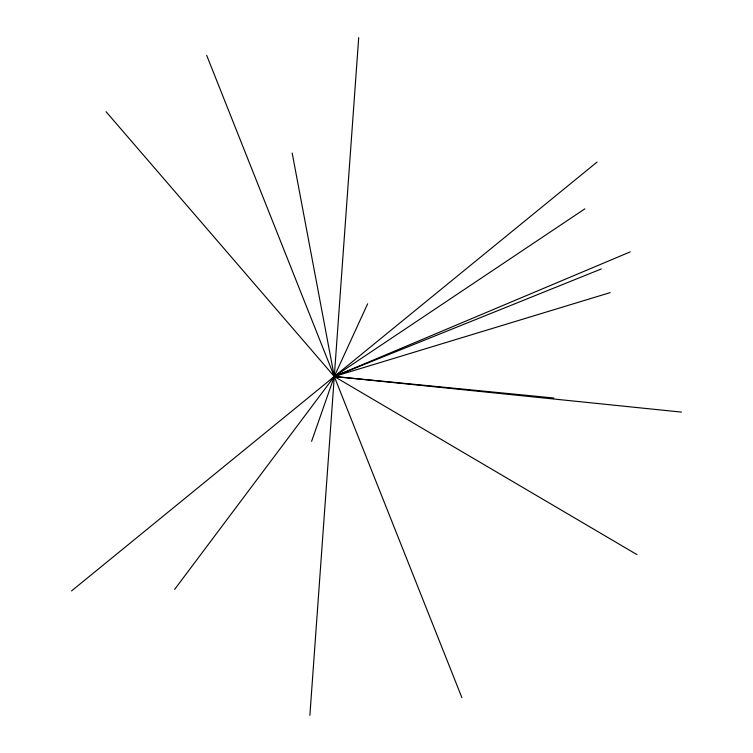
<?xml version="1.0" encoding="UTF-8"?>
<svg xmlns="http://www.w3.org/2000/svg" width="753" height="753" viewBox="0 0 753 753"><rect width="100%" height="100%" fill="white"/><g stroke="black" fill="none" stroke-linecap="round" stroke-linejoin="round"><path stroke-width="1.13" d="M309.878 715.35L358.701 37.65M311.591 441.333L334.285 376.5L367.643 303.817M174.611 589.43L334.285 376.5L584.855 208.845M71.544 590.926L597.035 162.074M630.242 251.869L334.285 376.5L106.069 111.717M601.28 268.972L334.285 376.5L292.173 153.01M610.165 292.625L334.285 376.5L637.038 554.66M553.784 398.008L334.285 376.5L681.456 412.107M206.698 55.383L461.881 697.617"/></g></svg>
